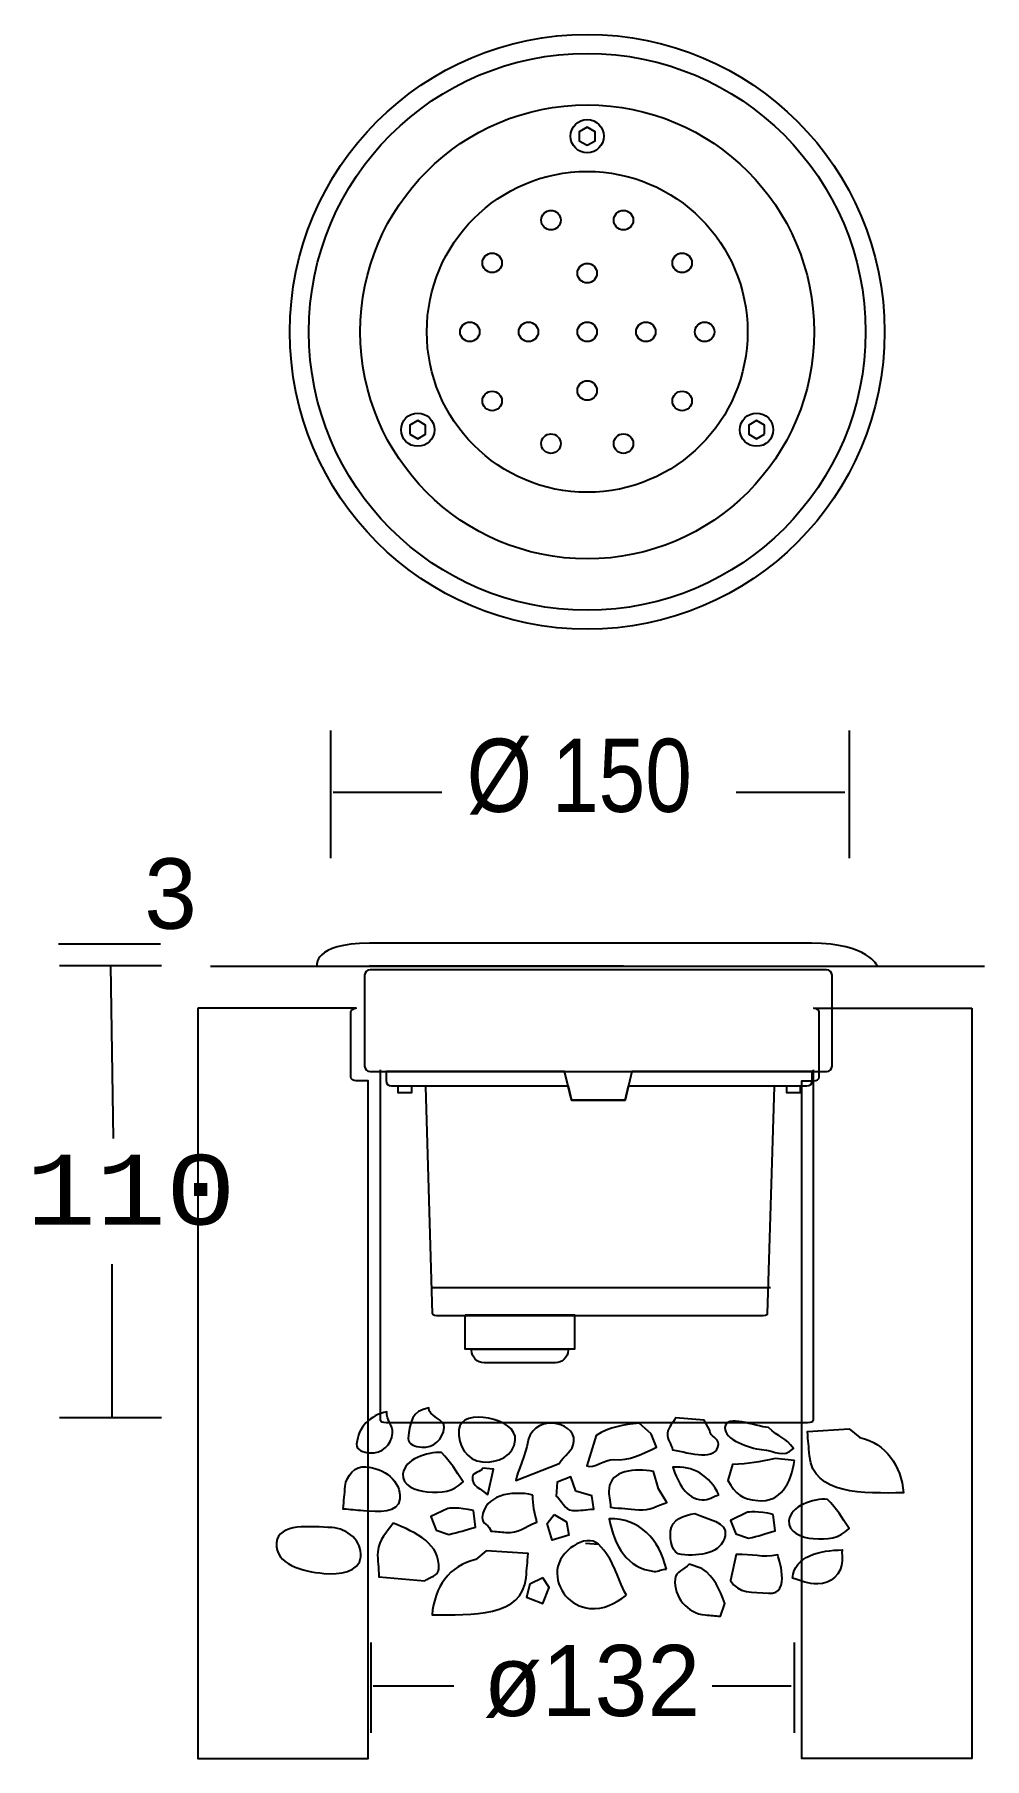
# Model space of a CAD drawing. Extents: x 24 to 135, y 49 to 251.
import ezdxf

# ---------------------------------------------------------------- set-up
doc = ezdxf.new("R2010")
doc.units = 0
doc.layers.add('LIVELLO_1', color=160, linetype='Continuous')
doc.styles.add('STD', font='txt')

# ---------------------------------------------------------------- blocks, each defined once
blk = doc.blocks.new('AI9-BLK5')
at = {"layer": 'LIVELLO_1', "color": 7}
blk.add_line((-0.52, -3.63), (0.98, -3.76), dxfattribs=at)
for points in [[(-4.17, -0.28), (-2.73, -1.16), (-2.49, -2.7), (-4.43, -3.28), (-5.02, -1.35)], [(-5.52, -7.66), (-7.03, -8.42), (-7.41, -9.92), (-5.52, -10.68), (-4.77, -8.79)]]:
    blk.add_lwpolyline(points, close=True, dxfattribs=at)
for points, knots in [([(-17.02, 9.87), (-17.14, 8.5), (-18.28, 7.44), (-19.65, 7.56), (-20.36, 7.62), (-21.27, 7.87), (-21.21, 8.58), (-21.03, 10.6), (-20.79, 11.78), (-18.83, 12.16), (-18.92, 11.17), (-16.94, 10.85), (-17.02, 9.87)], [0, 0, 0, 0, 1, 1, 1, 2, 2, 2, 3, 3, 3, 4, 4, 4, 4]), ([(-8.72, 8.38), (-8.87, 6.58), (-10.77, 5.69), (-12.57, 5.85), (-14.37, 6.01), (-15.48, 7.81), (-15.32, 9.62), (-15.1, 12.24), (-8.49, 11), (-8.72, 8.38)], [0, 0, 0, 0, 1, 1, 1, 2, 2, 2, 3, 3, 3, 3]), ([(-23.06, 9.2), (-23.18, 7.83), (-24.31, 6.78), (-25.68, 6.89), (-26.39, 6.96), (-27.31, 7.2), (-27.24, 7.92), (-27.07, 9.94), (-25.68, 11.3), (-23.72, 11.68), (-23.81, 10.7), (-22.97, 10.18), (-23.06, 9.2)], [0, 0, 0, 0, 1, 1, 1, 2, 2, 2, 3, 3, 3, 4, 4, 4, 4]), ([(-1.88, 8.28), (-1.98, 7.05), (-2.96, 6.67), (-3.62, 5.68), (-3.62, 5.68), (-8.65, 3.68), (-8.65, 3.68), (-8.59, 4.43), (-7.36, 7.24), (-7.29, 7.99), (-7.16, 9.49), (-5.84, 10.51), (-4.34, 10.38), (-3.12, 10.27), (-1.77, 9.49), (-1.88, 8.28)], [0, 0, 0, 0, 1, 1, 1, 2, 2, 2, 3, 3, 3, 4, 4, 4, 5, 5, 5, 5]), ([(7.15, 9.13), (7.15, 9.13), (7.77, 7.57), (7.77, 7.57), (6, 6.78), (4.7, 5.94), (2.73, 6.12), (1.79, 6.2), (0.43, 5.03), (-0.39, 5.38), (-0.39, 5.38), (0.7, 8.94), (0.7, 8.94), (2.31, 9.94), (3.84, 10.18), (5.75, 10.39), (5.75, 10.39), (7.15, 9.13), (7.15, 9.13)], [0, 0, 0, 0, 1, 1, 1, 2, 2, 2, 3, 3, 3, 4, 4, 4, 5, 5, 5, 6, 6, 6, 6]), ([(14, 9.52), (13.93, 8.77), (15.06, 8.67), (14.99, 7.92), (14.81, 5.86), (11.68, 6.89), (9.64, 7.26), (9.51, 7.93), (8.98, 8.45), (9.05, 9.2), (9.11, 9.95), (9.72, 10.37), (9.96, 11.01), (9.96, 11.01), (13.34, 10.71), (13.34, 10.71), (13.34, 10.71), (14, 9.52), (14, 9.52)], [0, 0, 0, 0, 1, 1, 1, 2, 2, 2, 3, 3, 3, 4, 4, 4, 5, 5, 5, 6, 6, 6, 6]), ([(20.85, 9.85), (21.96, 8.71), (22.86, 8.75), (23.73, 7.41), (22.53, 6.25), (21.69, 7.15), (20, 7.3), (18.63, 7.42), (15.63, 8.48), (15.74, 9.85), (15.89, 11.49), (19.21, 9.99), (20.85, 9.85)], [0, 0, 0, 0, 1, 1, 1, 2, 2, 2, 3, 3, 3, 4, 4, 4, 4]), ([(30.26, 9.71), (30.26, 9.71), (25.37, 9.38), (25.37, 9.38), (25.47, 8.25), (25.52, 7.69), (25.62, 6.56), (26.02, 1.96), (31.96, 2.2), (36.59, 2.23), (36.31, 5.42), (34.57, 8.01), (31.48, 8.68), (31.48, 8.68), (30.26, 9.71), (30.26, 9.71)], [0, 0, 0, 0, 1, 1, 1, 2, 2, 2, 3, 3, 3, 4, 4, 4, 5, 5, 5, 5]), ([(-17.33, 6.94), (-16.22, 5.79), (-15.7, 4.86), (-14.82, 3.52), (-16.03, 2.36), (-17.31, 2.2), (-19, 2.35), (-20.37, 2.47), (-21.96, 3.1), (-21.84, 4.47), (-21.7, 6.11), (-18.97, 7.08), (-17.33, 6.94)], [0, 0, 0, 0, 1, 1, 1, 2, 2, 2, 3, 3, 3, 4, 4, 4, 4]), ([(23.86, 6.03), (23.44, 3.33), (22.3, 1.1), (19.57, 1.34), (17.7, 1.51), (16.99, 2.09), (16.09, 3.69), (16.09, 3.69), (16.63, 5.53), (16.63, 5.53), (18.63, 5.64), (19.68, 5.83), (21.61, 6.23), (21.61, 6.23), (23.86, 6.03), (23.86, 6.03)], [0, 0, 0, 0, 1, 1, 1, 2, 2, 2, 3, 3, 3, 4, 4, 4, 5, 5, 5, 5]), ([(-26.17, 5.29), (-27.43, 5.4), (-28.46, 4.28), (-28.57, 3.02), (-28.66, 1.99), (-28.72, 1.38), (-28.81, 0.35), (-27.88, 0.27), (-27.39, 0.22), (-26.46, 0.14), (-24.71, -0.01), (-22.36, -0.22), (-22.21, 1.53), (-22.02, 3.66), (-24.04, 5.1), (-26.17, 5.29)], [0, 0, 0, 0, 1, 1, 1, 2, 2, 2, 3, 3, 3, 4, 4, 4, 5, 5, 5, 5]), ([(-12.51, 5.12), (-12.51, 5.12), (-11.28, 5.01), (-11.28, 5.01), (-11.28, 5.01), (-11.92, 2.03), (-11.92, 2.03), (-12.72, 2.67), (-13.82, 3.06), (-13.73, 4.09), (-13.68, 4.65), (-12.74, 4.66), (-12.51, 5.12)], [0, 0, 0, 0, 1, 1, 1, 2, 2, 2, 3, 3, 3, 4, 4, 4, 4]), ([(-1.65, 2.43), (-1.65, 2.43), (0.2, 1.89), (0.2, 1.89), (0.2, 1.89), (0.45, 0.35), (0.45, 0.35), (-0.5, 0.34), (-1.09, 0.11), (-2.03, 0.19), (-3.06, 0.28), (-3.25, 1.34), (-3.96, 1.87), (-3.96, 1.87), (-3.83, 3.47), (-3.83, 3.47), (-3.83, 3.47), (-2.26, 4.09), (-2.26, 4.09), (-2.26, 4.09), (-1.65, 2.43), (-1.65, 2.43)], [0, 0, 0, 0, 1, 1, 1, 2, 2, 2, 3, 3, 3, 4, 4, 4, 5, 5, 5, 6, 6, 6, 7, 7, 7, 7]), ([(7.99, 2.7), (7.99, 2.7), (8.98, 1.1), (8.98, 1.1), (7.72, 0.74), (7, 0.14), (5.69, 0.26), (4.38, 0.37), (3.72, 0.43), (2.4, 0.55), (2.38, 1.4), (2.14, 1.89), (2.22, 2.74), (2.41, 4.9), (5.26, 5.12), (7.41, 4.74), (7.41, 4.74), (7.99, 2.7), (7.99, 2.7)], [0, 0, 0, 0, 1, 1, 1, 2, 2, 2, 3, 3, 3, 4, 4, 4, 5, 5, 5, 6, 6, 6, 6]), ([(15.04, 2), (14.37, 1.87), (13.85, 1.35), (13.1, 1.42), (11.13, 1.59), (10.33, 3.36), (9.65, 5.22), (12.03, 5.48), (14, 4.17), (15.04, 2)], [0, 0, 0, 0, 1, 1, 1, 2, 2, 2, 3, 3, 3, 3]), ([(-6.68, 1.98), (-6.7, 0.76), (-6.48, -0.02), (-6.2, -1.18), (-7.67, -1.71), (-8.31, -2.51), (-9.81, -2.38), (-10.47, -2.32), (-10.94, -2.28), (-11.59, -2.22), (-11.63, -1.56), (-12.65, -1.37), (-12.59, -0.62), (-12.37, 1.91), (-9.19, 2.58), (-6.68, 1.98)], [0, 0, 0, 0, 1, 1, 1, 2, 2, 2, 3, 3, 3, 4, 4, 4, 5, 5, 5, 5]), ([(-13.59, 0.16), (-13.59, 0.16), (-13.38, -1.75), (-13.38, -1.75), (-14.55, -2.12), (-15.32, -2.34), (-16.48, -2.61), (-16.48, -2.61), (-17.95, -2.1), (-17.95, -2.1), (-17.95, -2.1), (-18.57, -0.54), (-18.57, -0.54), (-18.57, -0.54), (-16.6, 0.42), (-16.6, 0.42), (-16.6, 0.42), (-15.35, 0.6), (-13.59, 0.16)], [0, 0, 0, 0, 1, 1, 1, 2, 2, 2, 3, 3, 3, 4, 4, 4, 5, 5, 5, 6, 6, 6, 6]), ([(21.39, -0.28), (21.39, -0.28), (21.61, -2.19), (21.61, -2.19), (20.44, -2.56), (19.66, -2.78), (18.5, -3.06), (18.5, -3.06), (17.03, -2.55), (17.03, -2.55), (17.03, -2.55), (16.41, -0.98), (16.41, -0.98), (16.41, -0.98), (18.39, -0.02), (18.39, -0.02), (18.39, -0.02), (19.63, 0.15), (21.39, -0.28)], [0, 0, 0, 0, 1, 1, 1, 2, 2, 2, 3, 3, 3, 4, 4, 4, 5, 5, 5, 6, 6, 6, 6]), ([(27.72, 1.48), (28.84, 0.34), (29.36, -0.59), (30.23, -1.93), (29.03, -3.09), (27.75, -3.25), (26.06, -3.1), (24.69, -2.99), (23.09, -2.35), (23.21, -0.99), (23.36, 0.65), (26.08, 1.63), (27.72, 1.48)], [0, 0, 0, 0, 1, 1, 1, 2, 2, 2, 3, 3, 3, 4, 4, 4, 4]), ([(-30.15, -1.8), (-28.29, -1.95), (-26.6, -3.37), (-26.76, -5.23), (-26.92, -7.03), (-29.26, -7.32), (-31.06, -7.16), (-33.57, -6.94), (-36.8, -6.11), (-36.59, -3.6), (-36.37, -1.19), (-32.57, -1.75), (-30.15, -1.8)], [0, 0, 0, 0, 1, 1, 1, 2, 2, 2, 3, 3, 3, 4, 4, 4, 4]), ([(-22.96, -1.29), (-20.31, -2.37), (-17.41, -3.76), (-17.66, -6.67), (-17.73, -7.52), (-18.68, -7.53), (-19.29, -8.04), (-19.29, -8.04), (-24.64, -7.57), (-24.64, -7.57), (-24.64, -6.44), (-24.86, -5.75), (-24.77, -4.63), (-24.63, -3.13), (-23.72, -2.45), (-22.96, -1.29)], [0, 0, 0, 0, 1, 1, 1, 2, 2, 2, 3, 3, 3, 4, 4, 4, 5, 5, 5, 5]), ([(8.92, -6.67), (8.36, -6.62), (8.05, -6.97), (7.49, -6.92), (4.39, -6.65), (2.74, -3.86), (2.25, -0.79), (5.76, -0.71), (8.1, -3.19), (8.92, -6.67)], [0, 0, 0, 0, 1, 1, 1, 2, 2, 2, 3, 3, 3, 3]), ([(12.22, -0.18), (10.98, -0.36), (9.51, -0.9), (9.39, -2.21), (9.3, -3.33), (9.54, -4.87), (10.67, -4.97), (12.83, -5.16), (15.31, -4.9), (15.78, -2.77), (16.11, -1.09), (13.67, -0.88), (12.22, -0.18)], [0, 0, 0, 0, 1, 1, 1, 2, 2, 2, 3, 3, 3, 4, 4, 4, 4]), ([(4.24, -9.72), (2.74, -10.73), (1.73, -11.39), (-0.05, -11.24), (-2.31, -11.04), (-4.02, -9), (-3.82, -6.75), (-3.63, -4.58), (-0.51, -2.4), (0.98, -3.76), (2.81, -5.53), (3.02, -7.44), (4.24, -9.72)], [0, 0, 0, 0, 1, 1, 1, 2, 2, 2, 3, 3, 3, 4, 4, 4, 4]), ([(-12.11, -4.51), (-12.11, -4.51), (-7.22, -4.84), (-7.22, -4.84), (-7.32, -5.97), (-7.37, -6.53), (-7.47, -7.66), (-7.87, -12.26), (-13.81, -12.02), (-18.44, -11.99), (-18.16, -8.8), (-16.42, -6.21), (-13.33, -5.53), (-13.33, -5.53), (-12.11, -4.51), (-12.11, -4.51)], [0, 0, 0, 0, 1, 1, 1, 2, 2, 2, 3, 3, 3, 4, 4, 4, 5, 5, 5, 5]), ([(20.85, -9.47), (18.97, -9.31), (17.28, -9.57), (16.38, -7.98), (16.38, -7.98), (17.06, -4.96), (17.06, -4.96), (19.06, -4.85), (19.99, -5.4), (21.91, -5.01), (21.91, -5.01), (23.57, -9.71), (20.85, -9.47)], [0, 0, 0, 0, 1, 1, 1, 2, 2, 2, 3, 3, 3, 4, 4, 4, 4]), ([(23.62, -7.72), (24.72, -8.05), (25.43, -8.38), (26.58, -8.38), (28.11, -8.38), (29.43, -7.23), (29.43, -5.69), (29.43, -5.2), (29.38, -4.92), (29.43, -4.43), (26.86, -4.43), (23.84, -5.14), (23.62, -7.72)], [0, 0, 0, 0, 1, 1, 1, 2, 2, 2, 3, 3, 3, 4, 4, 4, 4]), ([(13.05, -6.58), (14.57, -7.66), (15.12, -8.94), (15.72, -10.69), (15.72, -10.69), (15.21, -12.16), (15.21, -12.16), (14.56, -12.1), (14.09, -12.06), (13.43, -12.01), (11.36, -11.83), (9.74, -9.88), (9.92, -7.82), (10, -6.88), (10.96, -6.78), (11.58, -6.08), (11.58, -6.08), (13.05, -6.58), (13.05, -6.58)], [0, 0, 0, 0, 1, 1, 1, 2, 2, 2, 3, 3, 3, 4, 4, 4, 5, 5, 5, 6, 6, 6, 6])]:
    blk.add_open_spline(points, degree=3, knots=knots, dxfattribs=at)
blk = doc.blocks.new('AI9-BLK2')
at = {"layer": 'LIVELLO_1', "color": 7}
for points in [[(-44.8, 42.57), (-44.8, 42.57), (-26.33, 42.57), (-26.33, 42.57), (-26.68, 42.57), (-26.96, 42.37), (-26.96, 42.12), (-26.96, 42.12), (-26.96, 34.54), (-26.96, 34.54), (-26.96, 34.3), (-26.68, 34.09), (-26.33, 34.09), (-26.33, 34.09), (-24.95, 34.09), (-24.95, 34.09), (-24.95, 34.09), (-24.95, -44.98), (-24.95, -44.98), (-24.95, -44.98), (-44.8, -44.98), (-44.8, -44.98), (-44.8, -44.98), (-44.8, 42.57), (-44.8, 42.57)], [(45.54, 42.57), (45.54, 42.57), (27.07, 42.57), (27.07, 42.57), (27.42, 42.57), (27.7, 42.37), (27.7, 42.12), (27.7, 42.12), (27.7, 34.54), (27.7, 34.54), (27.7, 34.3), (27.42, 34.09), (27.07, 34.09), (27.07, 34.09), (25.69, 34.09), (25.69, 34.09), (25.69, 34.09), (25.69, -44.98), (25.69, -44.98), (25.69, -44.98), (45.54, -44.98), (45.54, -44.98), (45.54, -44.98), (45.54, 42.57), (45.54, 42.57)]]:
    blk.add_open_spline(points, degree=3, knots=[0, 0, 0, 0, 1, 1, 1, 2, 2, 2, 3, 3, 3, 4, 4, 4, 5, 5, 5, 6, 6, 6, 7, 7, 7, 8, 8, 8, 8], dxfattribs=at)
blk = doc.blocks.new('AI9-BLK1')
at = {"layer": 'LIVELLO_1', "color": 7}
for p, q in [((-20.53, 4.4), (-20.53, 19.27)), ((40, 4.4), (40, 19.27)), ((-7.58, 12.04), (-20.25, 12.04)), ((39.47, 12.04), (26.78, 12.04)), ((-52.31, -5.59), (-40.42, -5.59)), ((-52.18, -8.15), (-40.28, -8.15)), ((-46.23, -8.15), (-45.93, -28.34)), ((-34.56, -8.22), (55.78, -8.22)), ((-15.4, -8.22), (39.16, -8.22)), ((-0.97, -22.2), (-0.1, -22.2)), ((2.79, -22.2), (3.67, -22.2)), ((10.32, -23.86), (11.19, -23.86)), ((17.84, -22.2), (18.72, -22.2)), ((21.61, -22.2), (22.48, -22.2)), ((-46.09, -43.01), (-46.09, -60.84)), ((-8.61, -45.71), (30.79, -45.73)), ((-52.18, -60.88), (-40.28, -60.88)), ((-15.8, -97.67), (-15.8, -87.14)), ((33.59, -97.67), (33.59, -87.14)), ((-6.15, -92.26), (-15.6, -92.26)), ((33.22, -92.26), (23.98, -92.26))]:
    blk.add_line(p, q, dxfattribs=at)
for points in [[(9.4, 89.69), (8.48, 89.17), (8.48, 88.11), (9.4, 87.58), (10.31, 88.11), (10.31, 89.17), (9.4, 89.69)], [(-11.29, 53.86), (-10.38, 53.33), (-9.46, 53.86), (-9.46, 54.92), (-10.38, 55.45), (-11.29, 54.92), (-11.29, 53.86)], [(30.08, 53.86), (30.08, 54.92), (29.17, 55.45), (28.26, 54.92), (28.26, 53.86), (29.17, 53.33), (30.08, 53.86)], [(-9.52, -22.2), (-0.97, -22.2), (7.16, -22.2), (7.55, -23.86), (13.84, -23.86), (14.23, -22.2), (22.48, -22.2), (31.11, -22.2)], [(6.56, -22.2), (7.14, -22.2), (7.43, -23.39)], [(14.08, -22.89), (14.25, -22.2), (14.96, -22.2)]]:
    blk.add_lwpolyline(points, dxfattribs=at)
for points in [[(6.76, -20.51), (14.62, -20.51), (13.84, -23.86), (7.55, -23.86)], [(-12.66, -22.2), (-11.09, -22.2), (-11.09, -22.99), (-12.66, -22.99)], [(32.69, -22.2), (34.26, -22.2), (34.26, -22.99), (32.69, -22.99)], [(-4.86, -48.92), (7.92, -48.92), (7.92, -52.92), (-4.86, -52.92)]]:
    blk.add_lwpolyline(points, close=True, dxfattribs=at)
for centre, radius in [((9.4, 65.81), 34.71), ((9.4, 65.81), 32.49), ((9.4, 65.81), 26.49), ((9.4, 88.64), 1.94), ((9.4, 65.81), 18.72), ((5.17, 78.84), 1.14), ((13.63, 78.84), 1.14), ((-1.69, 73.86), 1.14), ((20.48, 73.86), 1.14), ((9.4, 72.66), 1.14), ((-4.3, 65.81), 1.14), ((2.55, 65.81), 1.14), ((9.4, 65.81), 1.14), ((16.25, 65.81), 1.14), ((23.1, 65.81), 1.14), ((-1.69, 57.75), 1.14), ((9.4, 58.96), 1.14), ((20.48, 57.75), 1.14), ((-10.38, 54.39), 1.94), ((29.17, 54.39), 1.94), ((5.17, 52.77), 1.14), ((13.63, 52.77), 1.14)]:
    blk.add_circle(centre, radius, dxfattribs=at)
for points, knots in [([(-16.02, -8.15), (-16.02, -8.15), (-16.02, -8.22), (-16.02, -8.22), (-16.02, -8.22), (-22.16, -8.22), (-22.16, -8.22), (-22.16, -8.22), (-22.63, -5.54), (-16.02, -5.54), (-16.02, -5.54), (35.59, -5.54), (35.59, -5.54), (42.2, -5.54), (43.28, -8.22), (43.28, -8.22), (43.28, -8.22), (-16.02, -8.15), (-16.02, -8.15)], [0, 0, 0, 0, 1, 1, 1, 2, 2, 2, 3, 3, 3, 4, 4, 4, 5, 5, 5, 6, 6, 6, 6]), ([(-15.95, -8.65), (-15.95, -8.65), (37.35, -8.65), (37.35, -8.65), (37.7, -8.65), (37.98, -8.93), (37.98, -9.28), (37.98, -9.28), (37.98, -19.88), (37.98, -19.88), (37.98, -20.23), (37.7, -20.51), (37.35, -20.51), (37.35, -20.51), (-15.95, -20.51), (-15.95, -20.51), (-16.29, -20.51), (-16.58, -20.23), (-16.58, -19.88), (-16.58, -19.88), (-16.58, -9.28), (-16.58, -9.28), (-16.58, -8.93), (-16.29, -8.65), (-15.95, -8.65)], [0, 0, 0, 0, 1, 1, 1, 2, 2, 2, 3, 3, 3, 4, 4, 4, 5, 5, 5, 6, 6, 6, 7, 7, 7, 8, 8, 8, 8]), ([(35.76, -20.3), (35.76, -20.3), (35.76, -61.23), (35.76, -61.23), (35.76, -61.38), (35.48, -61.51), (35.13, -61.51), (35.13, -61.51), (-14.08, -61.51), (-14.08, -61.51), (-14.43, -61.51), (-14.71, -61.38), (-14.71, -61.23), (-14.71, -61.23), (-14.71, -20.3), (-14.71, -20.3)], [0, 0, 0, 0, 1, 1, 1, 2, 2, 2, 3, 3, 3, 4, 4, 4, 5, 5, 5, 5]), ([(-13.45, -22.2), (-13.8, -22.2), (-14.08, -21.92), (-14.08, -21.57), (-14.08, -21.57), (-14.08, -20.51), (-14.08, -20.51), (-14.08, -20.51), (6.76, -20.51), (6.76, -20.51), (6.76, -20.51), (7.16, -22.2), (7.16, -22.2), (7.16, -22.2), (-13.45, -22.2), (-13.45, -22.2)], [0, 0, 0, 0, 1, 1, 1, 2, 2, 2, 3, 3, 3, 4, 4, 4, 5, 5, 5, 5]), ([(14.62, -20.51), (14.62, -20.51), (35.67, -20.51), (35.67, -20.51), (35.67, -20.51), (35.67, -21.57), (35.67, -21.57), (35.67, -21.92), (35.39, -22.2), (35.04, -22.2), (35.04, -22.2), (14.23, -22.2), (14.23, -22.2), (14.23, -22.2), (14.62, -20.51), (14.62, -20.51)], [0, 0, 0, 0, 1, 1, 1, 2, 2, 2, 3, 3, 3, 4, 4, 4, 5, 5, 5, 5]), ([(31.21, -22.26), (31.21, -22.26), (30.42, -48.8), (30.42, -48.8), (30.42, -48.93), (30.07, -49.04), (29.64, -49.04), (29.64, -49.04), (-7.85, -49.04), (-7.85, -49.04), (-8.29, -49.04), (-8.64, -48.93), (-8.64, -48.8), (-8.64, -48.8), (-9.43, -22.26), (-9.43, -22.26)], [0, 0, 0, 0, 1, 1, 1, 2, 2, 2, 3, 3, 3, 4, 4, 4, 5, 5, 5, 5]), ([(-4.1, -52.92), (-4.1, -52.92), (-4.1, -53.04), (-4.1, -53.04), (-4.1, -53.85), (-3.44, -54.51), (-2.63, -54.51), (-2.63, -54.51), (5.69, -54.51), (5.69, -54.51), (6.5, -54.51), (7.16, -53.85), (7.16, -53.04), (7.16, -53.04), (7.16, -52.92), (7.16, -52.92), (7.16, -52.92), (-4.1, -52.92), (-4.1, -52.92)], [0, 0, 0, 0, 1, 1, 1, 2, 2, 2, 3, 3, 3, 4, 4, 4, 5, 5, 5, 6, 6, 6, 6])]:
    blk.add_open_spline(points, degree=3, knots=knots, dxfattribs=at)
for name, p in [('AI9-BLK2', (8.77, -55.7)), ('AI9-BLK5', (9.73, -71.92))]:
    blk.add_blockref(name, p, dxfattribs=at)
at = {"layer": 'LIVELLO_1', "color": 7, "attachment_point": 1, "style": 'STD'}
for s, insert, char_height in [('\\fArial Narrow|b0|i0;\\H8.5410;\\C7;Ø', (-4.66, 18.33), 8.541), ('\\fArial Narrow|b0|i0;\\H8.5410;\\C7;150', (5.29, 18.33), 8.541), ('\\fMyriad Roman|b0|i0;\\H8.2188;\\C7;3', (-42.29, 4.37), 8.2188), ('\\fCourier|b0|i0;\\H8.1424;\\C7;110', (-56.1, -30.23), 8.1424), ('\\fMyriad Roman|b0|i0;\\H8.2912;\\C7;ø132', (-2.68, -87.43), 8.2912)]:
    blk.add_mtext(s, dxfattribs=dict(at, insert=insert, char_height=char_height))

msp = doc.modelspace()

# ---------------------------------------------------------------- block references
at = {"layer": 'LIVELLO_1', "color": 7}
msp.add_blockref('AI9-BLK1', (79.551906, 149.99739), dxfattribs=at)

doc.saveas('drawing.dxf')
